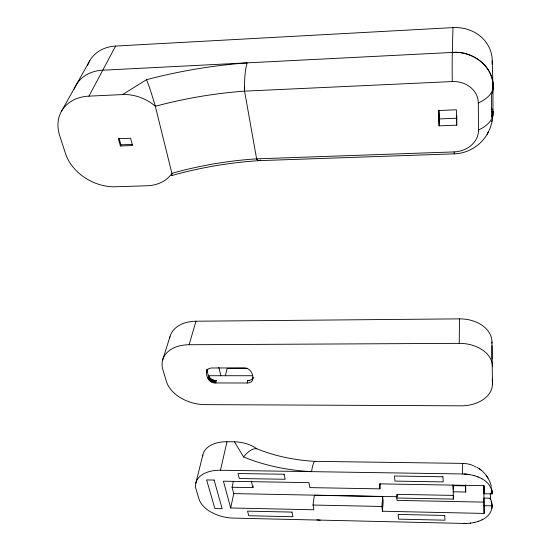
<?xml version="1.0" encoding="UTF-8"?>
<svg xmlns="http://www.w3.org/2000/svg" width="551" height="551" viewBox="0 0 551 551"><rect width="100%" height="100%" fill="white"/><g stroke="black" fill="none" stroke-linecap="round" stroke-linejoin="round"><path stroke-width="0.83" d="M473.502 465.753A17.949 11.344 2.5 0 0 462.785 463.391L315.248 461.366A149.962 103.195 -7.5 0 1 256.862 448.783L256.305 448.383A26.93 16.985 11.5 0 0 234.471 441.812L226.998 441.737L220.462 470.244A30.718 18.7 11.7 0 0 196.087 489.412L198.959 498.944A30.408 18.341 11.5 0 0 233.424 518.112L463.777 523.436C474.955 523.808 491.74 519.421 492.091 505.818A28.68 22.811 2.5 0 0 490.548 498.751L490.294 493.09M492.222 64.281L492.229 60.879A38.246 34.279 -8.6 0 0 452.984 27.605L115.627 46.05A41.18 33.26 31.6 0 0 88.615 62.931M453.074 491.802L465.691 492.029L465.719 485.851L453.17 485.638L453.342 499.103L396.81 498.008L397.051 494.343L453.397 495.397L453.342 499.103M491.94 343.204L491.94 341.937A31.696 22.777 0.9 0 0 459.513 318.864L195.977 321.219A33.521 23.335 15 0 0 169.584 338.569M491.947 358.977L491.995 345.622M492.89 115.09L492.456 118.61L492.952 113.32L492.966 86.225M491.375 111.502L492.959 111.44A38.928 20.139 -3.7 0 1 492.009 116.24L491.54 117.17L491.595 94.09L492.071 93.174A39.596 19.836 -3.9 0 0 493.035 88.436C494.64 66.85 472.634 50.527 452.309 52.441L102.768 70.191A42.606 33.756 30.2 0 0 74.24 89.138M195.977 321.219L189.117 344.733A34.341 23.356 14.8 0 0 162.848 369.528L166.402 381.43A33.948 22.853 14.4 0 0 205.199 404.627L460.856 405.825A31.992 22.116 1.5 0 0 492.429 384.205L491.94 341.937M483.923 486.168L484.012 493.758L492.133 493.903C491.781 479.577 474.459 474.108 462.475 473.963L220.462 470.244M146.518 79.675A38.997 2.397 74.1 0 1 155.058 105.179L171.884 173.324L171.43 174.04A38.742 30.339 25.8 0 1 147.014 185.777L115.496 186.761A43.391 33.404 27.5 0 1 65.473 153.481L59.653 135.518A44.149 34.224 28.9 0 1 88.945 96.143L122.563 94.579L146.518 79.681L154.259 77.705A333.768 197.43 -12.2 0 1 237.309 63.682L247.165 62.855A38.928 8.017 86.8 0 0 244.52 86.941L244.568 91.149L256.635 158.853L257.489 159.893A37.998 7.755 87.1 0 0 259.335 160.637L454.41 153.839C468.178 153.447 481.292 145.175 487.828 133.094M492.491 366.635A32.509 22.839 1.3 0 0 459.224 343.356L459.513 318.864M456.724 125.167L456.359 109.78L438.493 110.531L439.057 125.862L456.724 125.167L456.793 115.669M171.492 175.452A38.047 2.321 74.1 0 0 171.926 173.689L171.884 173.324A272.07 177.312 -12.7 0 1 256.635 158.853L454.1 151.911A24.898 21.282 -4.1 0 0 478.523 130.008L478.323 102.975A25.415 22.143 -5.4 0 0 452.254 81.555L452.24 80.391A40.209 0.868 89.2 0 1 452.309 52.441L452.984 27.605M439.057 125.862L439.354 118.926L456.855 118.224M492.876 110.799L492.456 118.61M490.28 498.2L483.978 498.076L484.102 513.429L382.422 511.245L383.193 501.355L382.67 496.568L314.401 495.259L313.03 505.04L313.898 509.771L230.683 507.988L223.424 481.188L308.918 482.655L309.827 487.614L379.921 488.868L380.328 483.909M382.422 511.245L381.891 506.465L382.67 496.568M253.102 377.297L252.833 378.516A6.839 4.683 12.3 0 1 247.172 382.993L215.758 382.959C208.815 383.379 204.841 375.066 207.086 369.136M492.38 120.201L492.656 118.451M233.314 481.491L232.067 487.27L252.909 487.642L253.226 486.03M491.96 508.325L492.084 506.796A28.645 22.805 2.6 0 0 491.781 503.807M230.683 507.988L233.741 493.606L232.067 487.27M492.071 121.764L490.115 128.314L487.118 134.368M247.172 382.993L247.716 380.562A6.826 4.683 12.3 0 0 253.123 377.821M491.912 120.924L491.754 121.502L492.077 120.352M225.352 375.761L227.184 368.343L246.931 368.316M195.743 483.454L202.796 455.119M214.924 382.917L215.544 380.5L216.378 380.534L215.758 382.959M213.258 382.621L213.878 380.204C208.932 379.274 207.362 373.853 207.086 369.487L206.439 371.897M214.084 382.807L214.704 380.39L215.544 380.5M211.667 382.05L212.287 379.632M212.445 382.366L213.065 379.949M210.255 381.237L210.881 378.812M210.93 381.671L211.556 379.253M208.664 379.673L209.297 377.256M209.111 380.224L209.745 377.807M209.642 380.748L210.275 378.33M208.051 378.496L208.684 376.085M208.306 379.095L208.939 376.677M206.494 372.504L207.135 370.086M206.494 371.312L208.285 368.888L211.136 367.992L243.797 367.916C249.5 367.579 253.288 373.103 252.833 378.516M162.586 360.23L169.949 336.771M120.394 145.987L118.355 138.721L130.587 138.239L132.564 145.526L120.394 145.987L120.917 144.83L119.112 138.377M88.945 96.143L115.627 46.05M487.959 132.846L488.682 131.537M61.636 111.006L89.827 60.589M482.242 519.683L481.87 519.868M478.523 130.008L479.398 129.609A38.873 20.16 -3.7 0 0 492.952 113.32M478.323 102.975L479.218 102.576A39.651 19.808 -3.9 0 0 493.042 86.486C493.345 65.652 471.925 50.713 452.309 52.441M478.681 521.198L478.261 521.342M314.773 461.449L315.248 461.366L314.773 461.449A28.452 4.429 -89 0 0 311.577 471.649L304.407 471.146A170.831 116.902 -7.5 0 1 248.315 458.818L243.597 456.944L234.471 441.819M171.705 175.542C200.295 167.559 229.712 162.524 259.335 160.637M474.762 522.341L474.308 522.444M470.575 523.085L470.099 523.147M466.229 523.429L463.777 523.436M122.563 94.572A39.672 31.421 27.8 0 1 154.528 105.523L155.382 106.26A289.874 173.448 -12.2 0 1 244.568 91.149L452.254 81.555M491.306 109.263L492.89 109.194M120.917 144.83L132.261 144.396M189.117 344.733L459.224 343.356M208.126 375.734L252.317 375.727M214.738 380.534L216.378 380.534M247.716 380.562L249.431 380.562M233.741 493.606L397.278 496.733M484.102 513.429L483.964 502.113L397.037 500.398L396.81 498.008M484.067 505.66L492.091 505.818M313.03 505.04L381.891 506.465M316.839 519.848L320.255 520.123M464.025 474.012L467.117 474.266M469.149 474.556L469.652 474.638M256.862 448.783L256.511 448.721A27.688 12.404 -67.9 0 0 243.597 456.944M213.878 380.204L214.704 380.39M473.598 475.506L474.08 475.637M477.779 476.884L478.22 477.056M481.581 478.64L481.973 478.86M476.677 467.11C484.026 471.112 489.46 478.364 491.361 486.499M479.212 468.667L479.969 469.238M480.272 469.459L481.078 470.072M257.489 159.893L256.635 158.853M486.526 475.864L487.05 476.663M487.428 477.242L487.972 478.068M462.771 463.363L462.785 463.391A29.134 0.468 89.7 0 0 462.475 473.963M218.816 367.393L220.875 375.734M251.318 481.085L252.909 487.642M491.788 490.046L492.105 491.947M379.921 488.868L379.363 483.861L483.971 485.658L484.012 493.758M397.051 494.343L397.202 495.934M454.1 151.911L454.127 152.262A39.217 0.84 89.3 0 0 454.472 153.633M453.018 484.928L453.191 489.715M439.03 110.138L439.367 119.422M438.761 110.179L439.223 122.873M492.229 60.879L493.035 88.436M244.568 91.149L244.52 86.941M465.526 484.894L465.691 492.029M492.312 379.081L492.429 384.205M483.888 485.252L483.964 502.113M491.829 490.913A29.031 22.853 2.1 0 1 492.133 493.903M202.603 456.586A29.926 18.803 11.8 0 1 226.998 441.737M474.259 466.132A17.949 11.344 2.5 0 1 475.685 466.966M490.025 498.607A28.645 22.805 2.6 0 1 490.548 499.736M491.189 501.458A28.645 22.805 2.6 0 1 491.664 503.215M491.23 487.552A29.058 22.853 2.1 0 1 491.568 488.723M491.829 489.908A29.058 22.853 2.1 0 1 492.139 492.897M260.499 159.976A37.998 7.755 87.1 0 1 259.927 160.417M87.63 65.39A41.18 33.26 31.6 0 1 88.346 63.537M284.123 474.253L238.011 473.523L239.279 478.509L285.163 479.274L284.123 474.253M442.949 476.767L394.454 476.002L394.943 481.099L443.19 481.905L442.949 476.767M214.125 480.052L206.625 479.928L214.862 508.566L222.156 508.725L214.125 480.052M291.975 512.099L247.564 511.121L248.735 515.736L292.932 516.742L291.975 512.099M444.74 515.447L398.125 514.427L398.58 519.132L444.96 520.185L444.74 515.447"/></g></svg>
